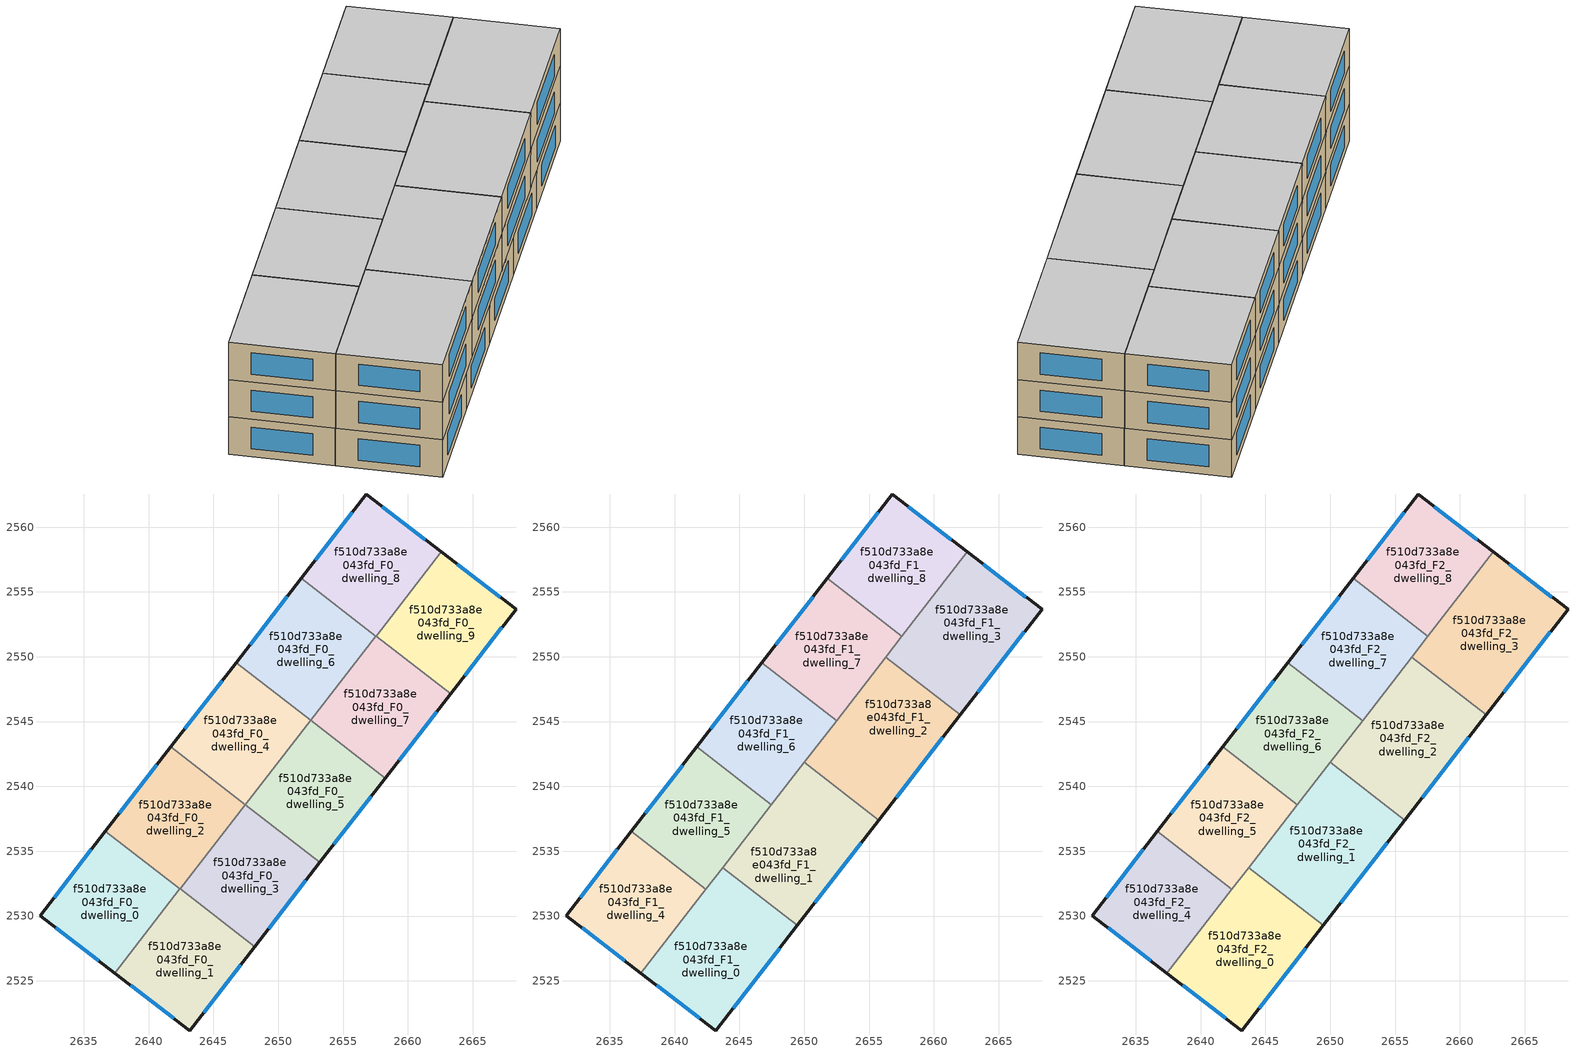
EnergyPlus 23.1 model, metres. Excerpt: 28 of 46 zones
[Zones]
f510d733a8e043fd_F0_dwelling_0
 floor ground (EU_floor_Construction): 2642.42,2532.1 2637.39,2525.6 2631.62,2530.03 2636.67,2536.55 z0
 wall outside (EU_wall_Construction): 2636.67,2536.55 2631.62,2530.03 2637.39,2525.6 z0:3
 wall to f510d733a8e043fd_F0_dwelling_1 (EU_wall_Construction): 2637.39,2525.6 2642.42,2532.1 z0:3
 wall to f510d733a8e043fd_F0_dwelling_2 (EU_wall_Construction): 2642.42,2532.1 2636.67,2536.55 z0:3
 window (EU_Window_Construction): 2632.86,2529.08 2636.15,2526.55 / 2635.59,2535.16 2632.71,2531.43 z0.64:2.36
 ceiling adiabatic (EU_roof_Construction): 2642.41,2532.09 2642.42,2532.1 2636.67,2536.55 2636.67,2536.54 z3
f510d733a8e043fd_F0_dwelling_1
 floor ground (EU_floor_Construction): 2648.18,2527.64 2643.17,2521.16 2637.39,2525.6 2642.42,2532.1 z0
 wall outside (EU_wall_Construction): 2637.39,2525.6 2643.17,2521.16 2648.18,2527.64 z0:3
 wall to f510d733a8e043fd_F0_dwelling_3 (EU_wall_Construction): 2648.18,2527.64 2642.43,2532.1 z0:3
 wall to f510d733a8e043fd_F0_dwelling_2 (EU_wall_Construction): 2642.43,2532.09 2642.42,2532.1 z0:3
 window (EU_Window_Construction): 2644.24,2522.55 2647.11,2526.25 / 2638.62,2524.65 2641.93,2522.11 z0.64:2.36
f510d733a8e043fd_F0_dwelling_2
 floor ground (EU_floor_Construction): 2647.46,2538.59 2642.43,2532.09 2636.67,2536.55 2641.71,2543.05 z0
 wall outside (EU_wall_Construction): 2641.71,2543.05 2636.67,2536.55 z0:3
 wall to f510d733a8e043fd_F0_dwelling_4 (EU_wall_Construction): 2647.46,2538.59 2641.71,2543.05 z0:3
 wall to f510d733a8e043fd_F0_dwelling_3 (EU_wall_Construction): 2642.43,2532.09 2647.46,2538.59 z0:3
 window (EU_Window_Construction): 2640.63,2541.66 2637.75,2537.94 z0.64:2.36
 ceiling adiabatic (EU_roof_Construction): 2642.43,2532.1 2647.46,2538.58 2641.7,2543.04 2636.67,2536.55 z3
f510d733a8e043fd_F0_dwelling_3
 floor ground (EU_floor_Construction): 2653.22,2534.14 2648.18,2527.64 2642.43,2532.09 2647.46,2538.59 z0
 wall outside (EU_wall_Construction): 2648.18,2527.64 2653.22,2534.14 z0:3
 wall to f510d733a8e043fd_F0_dwelling_5 (EU_wall_Construction): 2653.22,2534.14 2647.46,2538.59 z0:3
 window (EU_Window_Construction): 2649.26,2529.03 2652.14,2532.75 z0.64:2.36
f510d733a8e043fd_F0_dwelling_4
 floor ground (EU_floor_Construction): 2652.5,2545.09 2647.46,2538.59 2641.71,2543.05 2646.74,2549.55 z0
 wall outside (EU_wall_Construction): 2646.74,2549.55 2641.71,2543.05 z0:3
 wall to f510d733a8e043fd_F0_dwelling_5 (EU_wall_Construction): 2647.46,2538.59 2652.5,2545.09 z0:3
 wall to f510d733a8e043fd_F0_dwelling_6 (EU_wall_Construction): 2652.5,2545.09 2646.74,2549.55 z0:3
 window (EU_Window_Construction): 2645.67,2548.16 2642.79,2544.44 z0.64:2.36
f510d733a8e043fd_F0_dwelling_5
 floor ground (EU_floor_Construction): 2658.25,2540.64 2653.22,2534.14 2647.46,2538.59 2652.5,2545.09 z0
 wall outside (EU_wall_Construction): 2653.22,2534.14 2658.25,2540.64 z0:3
 wall to f510d733a8e043fd_F0_dwelling_7 (EU_wall_Construction): 2658.25,2540.64 2652.5,2545.09 z0:3
 window (EU_Window_Construction): 2654.3,2535.53 2657.17,2539.25 z0.64:2.36
 ceiling adiabatic (EU_roof_Construction): 2655.74,2537.4 2649.99,2541.86 2652.5,2545.09 2647.46,2538.59 2653.22,2534.14 2658.25,2540.64 z3
f510d733a8e043fd_F0_dwelling_6
 floor ground (EU_floor_Construction): 2657.53,2551.59 2652.5,2545.09 2646.74,2549.55 2651.78,2556.05 z0
 wall outside (EU_wall_Construction): 2651.78,2556.05 2646.74,2549.55 z0:3
 wall to f510d733a8e043fd_F0_dwelling_7 (EU_wall_Construction): 2652.5,2545.09 2657.53,2551.59 z0:3
 wall to f510d733a8e043fd_F0_dwelling_8 (EU_wall_Construction): 2657.53,2551.59 2651.78,2556.05 z0:3
 window (EU_Window_Construction): 2650.7,2554.66 2647.82,2550.94 z0.64:2.36
f510d733a8e043fd_F0_dwelling_7
 floor ground (EU_floor_Construction): 2663.29,2547.14 2658.25,2540.64 2652.5,2545.09 2657.53,2551.59 z0
 wall outside (EU_wall_Construction): 2658.25,2540.64 2663.29,2547.14 z0:3
 wall to f510d733a8e043fd_F0_dwelling_9 (EU_wall_Construction): 2663.29,2547.14 2657.54,2551.59 z0:3
 wall to f510d733a8e043fd_F0_dwelling_8 (EU_wall_Construction): 2657.54,2551.59 2657.53,2551.59 z0:3
 window (EU_Window_Construction): 2659.33,2542.03 2662.21,2545.75 z0.64:2.36
f510d733a8e043fd_F0_dwelling_8
 floor ground (EU_floor_Construction): 2662.58,2558.09 2657.54,2551.59 2651.78,2556.05 2656.8,2562.53 z0
 wall outside (EU_wall_Construction): 2662.58,2558.09 2656.8,2562.53 2651.78,2556.05 z0:3
 wall to f510d733a8e043fd_F0_dwelling_9 (EU_wall_Construction): 2657.54,2551.59 2662.58,2558.09 z0:3
 window (EU_Window_Construction): 2661.34,2559.04 2658.03,2561.58 / 2655.72,2561.14 2652.85,2557.44 z0.64:2.36
f510d733a8e043fd_F0_dwelling_9
 floor ground (EU_floor_Construction): 2668.34,2553.66 2663.29,2547.14 2657.54,2551.59 2662.58,2558.09 z0
 wall outside (EU_wall_Construction): 2663.29,2547.14 2668.34,2553.66 2662.58,2558.09 z0:3
 window (EU_Window_Construction): 2667.1,2554.61 2663.81,2557.14 / 2664.37,2548.53 2667.26,2552.26 z0.64:2.36
f510d733a8e043fd_F1_dwelling_0
 floor to f510d733a8e043fd_F0_dwelling_1 (EU_floor_Construction): 2648.18,2527.64 2643.17,2521.16 2637.4,2525.6 2642.43,2532.1 z3
 floor to f510d733a8e043fd_F0_dwelling_3 (EU_floor_Construction): 2649.45,2529.28 2648.18,2527.64 2642.43,2532.1 2643.7,2533.73 z3
 wall outside (EU_wall_Construction): 2637.4,2525.6 2643.17,2521.16 2649.45,2529.28 z3:6
 wall to f510d733a8e043fd_F1_dwelling_1 (EU_wall_Construction): 2649.45,2529.28 2643.7,2533.73 z3:6
 wall to f510d733a8e043fd_F1_dwelling_4 (EU_wall_Construction): 2642.42,2532.08 2637.4,2525.6 z3:6
 wall to f510d733a8e043fd_F1_dwelling_5 (EU_wall_Construction): 2643.7,2533.73 2642.42,2532.08 z3:6
 window (EU_Window_Construction): 2644.51,2522.9 2648.1,2527.54 / 2638.63,2524.65 2641.93,2522.11 z3.64:5.36
f510d733a8e043fd_F1_dwelling_1
 floor to f510d733a8e043fd_F0_dwelling_3 (EU_floor_Construction): 2653.22,2534.14 2649.45,2529.28 2643.7,2533.73 2647.46,2538.59 z3
 floor adiabatic (EU_floor_Construction): 2655.74,2537.4 2653.22,2534.14 2647.46,2538.59 2649.99,2541.86 z3
 wall outside (EU_wall_Construction): 2649.45,2529.28 2655.74,2537.4 z3:6
 wall to f510d733a8e043fd_F1_dwelling_2 (EU_wall_Construction): 2655.74,2537.4 2649.99,2541.86 z3:6
 wall to f510d733a8e043fd_F1_dwelling_5 (EU_wall_Construction): 2647.46,2538.58 2643.7,2533.73 z3:6
 wall to f510d733a8e043fd_F1_dwelling_6 (EU_wall_Construction): 2649.99,2541.86 2647.46,2538.58 z3:6
 window (EU_Window_Construction): 2650.8,2531.02 2654.4,2535.66 z3.64:5.36
f510d733a8e043fd_F1_dwelling_2
 floor to f510d733a8e043fd_F0_dwelling_7 (EU_floor_Construction): 2662.04,2545.52 2658.25,2540.64 2652.5,2545.09 2656.28,2549.98 z3
 floor to f510d733a8e043fd_F0_dwelling_5 (EU_floor_Construction): 2658.25,2540.64 2655.74,2537.4 2649.99,2541.86 2652.5,2545.09 z3
 wall outside (EU_wall_Construction): 2655.74,2537.4 2662.04,2545.52 z3:6
 wall to f510d733a8e043fd_F1_dwelling_3 (EU_wall_Construction): 2662.04,2545.52 2656.28,2549.98 z3:6
 wall to f510d733a8e043fd_F1_dwelling_7 (EU_wall_Construction): 2656.28,2549.98 2652.49,2545.08 z3:6
 wall to f510d733a8e043fd_F1_dwelling_6 (EU_wall_Construction): 2652.49,2545.08 2649.99,2541.86 z3:6
 window (EU_Window_Construction): 2657.09,2539.14 2660.69,2543.78 z3.64:5.36
f510d733a8e043fd_F1_dwelling_3
 floor to f510d733a8e043fd_F0_dwelling_9 (EU_floor_Construction): 2668.34,2553.66 2663.29,2547.14 2657.54,2551.59 2662.58,2558.09 z3
 floor to f510d733a8e043fd_F0_dwelling_7 (EU_floor_Construction): 2663.29,2547.14 2662.04,2545.52 2656.28,2549.98 2657.53,2551.59 2657.54,2551.59 z3
 floor to f510d733a8e043fd_F0_dwelling_8 (EU_floor_Construction): 2662.58,2558.09 2657.54,2551.59 2657.53,2551.59 2662.57,2558.09 z3
 wall outside (EU_wall_Construction): 2662.04,2545.52 2668.34,2553.66 2662.57,2558.09 z3:6
 wall to f510d733a8e043fd_F1_dwelling_8 (EU_wall_Construction): 2662.57,2558.09 2657.52,2551.58 z3:6
 wall to f510d733a8e043fd_F1_dwelling_7 (EU_wall_Construction): 2657.52,2551.58 2656.28,2549.98 z3:6
 window (EU_Window_Construction): 2667.1,2554.61 2663.8,2557.14 / 2663.39,2547.27 2666.99,2551.92 z3.64:5.36
f510d733a8e043fd_F1_dwelling_4
 floor to f510d733a8e043fd_F0_dwelling_0 (EU_floor_Construction): 2642.41,2532.09 2637.39,2525.6 2631.62,2530.03 2636.67,2536.54 z3
 floor to f510d733a8e043fd_F0_dwelling_1 (EU_floor_Construction): 2642.42,2532.08 2637.4,2525.6 2637.39,2525.6 2642.41,2532.09 z3
 wall outside (EU_wall_Construction): 2636.67,2536.54 2631.62,2530.03 2637.4,2525.6 z3:6
 wall to f510d733a8e043fd_F1_dwelling_5 (EU_wall_Construction): 2642.42,2532.08 2636.67,2536.54 z3:6
 window (EU_Window_Construction): 2632.86,2529.08 2636.16,2526.55 / 2635.59,2535.15 2632.7,2531.43 z3.64:5.36
f510d733a8e043fd_F1_dwelling_5
 floor adiabatic (EU_floor_Construction): 2647.46,2538.58 2642.42,2532.08 2636.67,2536.54 2641.7,2543.04 z3
 wall outside (EU_wall_Construction): 2641.7,2543.04 2636.67,2536.54 z3:6
 wall to f510d733a8e043fd_F1_dwelling_6 (EU_wall_Construction): 2647.46,2538.58 2641.7,2543.04 z3:6
 window (EU_Window_Construction): 2640.62,2541.65 2637.75,2537.93 z3.64:5.36
f510d733a8e043fd_F1_dwelling_6
 floor to f510d733a8e043fd_F0_dwelling_4 (EU_floor_Construction): 2652.49,2545.08 2647.46,2538.59 2641.71,2543.05 2646.74,2549.54 z3
 floor to f510d733a8e043fd_F0_dwelling_2 (EU_floor_Construction): 2647.46,2538.59 2647.46,2538.58 2641.7,2543.04 2641.71,2543.05 z3
 wall outside (EU_wall_Construction): 2646.74,2549.54 2641.7,2543.04 z3:6
 wall to f510d733a8e043fd_F1_dwelling_7 (EU_wall_Construction): 2652.49,2545.08 2646.74,2549.54 z3:6
 window (EU_Window_Construction): 2645.66,2548.15 2642.78,2544.43 z3.64:5.36
f510d733a8e043fd_F1_dwelling_7
 floor to f510d733a8e043fd_F0_dwelling_6 (EU_floor_Construction): 2657.52,2551.58 2652.5,2545.09 2646.74,2549.55 2651.77,2556.04 z3
 floor to f510d733a8e043fd_F0_dwelling_4 (EU_floor_Construction): 2652.5,2545.09 2652.49,2545.08 2646.74,2549.54 2646.74,2549.55 z3
 wall outside (EU_wall_Construction): 2651.77,2556.04 2646.74,2549.54 z3:6
 wall to f510d733a8e043fd_F1_dwelling_8 (EU_wall_Construction): 2657.52,2551.58 2651.77,2556.04 z3:6
 window (EU_Window_Construction): 2650.69,2554.65 2647.81,2550.93 z3.64:5.36
f510d733a8e043fd_F1_dwelling_8
 floor to f510d733a8e043fd_F0_dwelling_8 (EU_floor_Construction): 2662.57,2558.09 2657.53,2551.59 2651.78,2556.05 2656.8,2562.53 z3
 floor to f510d733a8e043fd_F0_dwelling_6 (EU_floor_Construction): 2657.53,2551.59 2657.52,2551.58 2651.77,2556.04 2651.78,2556.05 z3
 wall outside (EU_wall_Construction): 2662.57,2558.09 2656.8,2562.53 2651.77,2556.04 z3:6
 window (EU_Window_Construction): 2655.72,2561.14 2652.85,2557.43 / 2661.33,2559.04 2658.03,2561.58 z3.64:5.36
f510d733a8e043fd_F2_dwelling_0
 floor to f510d733a8e043fd_F1_dwelling_0 (EU_floor_Construction): 2649.45,2529.28 2643.17,2521.16 2637.4,2525.6 2643.7,2533.73 z6
 wall outside (EU_wall_Construction): 2637.4,2525.6 2643.17,2521.16 2649.45,2529.28 z6:9
 wall to f510d733a8e043fd_F2_dwelling_1 (EU_wall_Construction): 2649.45,2529.28 2643.7,2533.73 z6:9
 wall to f510d733a8e043fd_F2_dwelling_4 (EU_wall_Construction): 2642.42,2532.08 2637.4,2525.6 z6:9
 wall to f510d733a8e043fd_F2_dwelling_5 (EU_wall_Construction): 2643.7,2533.73 2642.42,2532.08 z6:9
 window (EU_Window_Construction): 2644.51,2522.9 2648.1,2527.54 / 2638.63,2524.65 2641.93,2522.11 z6.64:8.36
 ceiling to f510d733a8e043fd_F3_dwelling_0 (EU_floor_Construction): 2643.17,2521.16 2649.45,2529.28 2643.7,2533.73 2637.4,2525.6 z9
f510d733a8e043fd_F2_dwelling_1
 floor to f510d733a8e043fd_F1_dwelling_1 (EU_floor_Construction): 2655.74,2537.4 2649.45,2529.28 2643.7,2533.73 2649.99,2541.86 z6
 wall outside (EU_wall_Construction): 2649.45,2529.28 2655.74,2537.4 z6:9
 wall to f510d733a8e043fd_F2_dwelling_2 (EU_wall_Construction): 2655.74,2537.4 2649.99,2541.86 z6:9
 wall to f510d733a8e043fd_F2_dwelling_5 (EU_wall_Construction): 2647.46,2538.58 2643.7,2533.73 z6:9
 wall to f510d733a8e043fd_F2_dwelling_6 (EU_wall_Construction): 2649.99,2541.86 2647.46,2538.58 z6:9
 window (EU_Window_Construction): 2650.8,2531.02 2654.4,2535.66 z6.64:8.36
 ceiling to f510d733a8e043fd_F3_dwelling_1 (EU_floor_Construction): 2649.45,2529.28 2655.74,2537.4 2649.99,2541.86 2643.7,2533.73 z9
f510d733a8e043fd_F2_dwelling_2
 floor to f510d733a8e043fd_F1_dwelling_2 (EU_floor_Construction): 2662.04,2545.52 2655.74,2537.4 2649.99,2541.86 2656.28,2549.98 z6
 wall outside (EU_wall_Construction): 2655.74,2537.4 2662.04,2545.52 z6:9
 wall to f510d733a8e043fd_F2_dwelling_3 (EU_wall_Construction): 2662.04,2545.52 2656.28,2549.98 z6:9
 wall to f510d733a8e043fd_F2_dwelling_7 (EU_wall_Construction): 2656.28,2549.98 2652.49,2545.08 z6:9
 wall to f510d733a8e043fd_F2_dwelling_6 (EU_wall_Construction): 2652.49,2545.08 2649.99,2541.86 z6:9
 window (EU_Window_Construction): 2657.09,2539.14 2660.69,2543.78 z6.64:8.36
 ceiling to f510d733a8e043fd_F3_dwelling_2 (EU_floor_Construction): 2655.74,2537.4 2662.04,2545.52 2656.28,2549.98 2649.99,2541.86 z9
f510d733a8e043fd_F2_dwelling_3
 floor to f510d733a8e043fd_F1_dwelling_3 (EU_floor_Construction): 2668.34,2553.66 2662.04,2545.52 2656.28,2549.98 2662.57,2558.09 z6
 wall outside (EU_wall_Construction): 2662.04,2545.52 2668.34,2553.66 2662.57,2558.09 z6:9
 wall to f510d733a8e043fd_F2_dwelling_8 (EU_wall_Construction): 2662.57,2558.09 2657.52,2551.58 z6:9
 wall to f510d733a8e043fd_F2_dwelling_7 (EU_wall_Construction): 2657.52,2551.58 2656.28,2549.98 z6:9
 window (EU_Window_Construction): 2667.1,2554.61 2663.8,2557.14 / 2663.39,2547.27 2666.99,2551.92 z6.64:8.36
 ceiling to f510d733a8e043fd_F3_dwelling_3 (EU_floor_Construction): 2662.04,2545.52 2668.34,2553.66 2662.57,2558.09 2656.28,2549.98 z9
f510d733a8e043fd_F2_dwelling_4
 floor to f510d733a8e043fd_F1_dwelling_4 (EU_floor_Construction): 2642.42,2532.08 2637.4,2525.6 2631.62,2530.03 2636.67,2536.54 z6
 wall outside (EU_wall_Construction): 2636.67,2536.54 2631.62,2530.03 2637.4,2525.6 z6:9
 wall to f510d733a8e043fd_F2_dwelling_5 (EU_wall_Construction): 2642.42,2532.08 2636.67,2536.54 z6:9
 window (EU_Window_Construction): 2632.86,2529.08 2636.16,2526.55 / 2635.59,2535.15 2632.7,2531.43 z6.64:8.36
 ceiling to f510d733a8e043fd_F3_dwelling_4 (EU_floor_Construction): 2637.4,2525.6 2642.42,2532.08 2636.67,2536.54 2631.62,2530.03 z9
f510d733a8e043fd_F2_dwelling_5
 floor to f510d733a8e043fd_F1_dwelling_5 (EU_floor_Construction): 2647.46,2538.58 2642.42,2532.08 2636.67,2536.54 2641.7,2543.04 z6
 wall outside (EU_wall_Construction): 2641.7,2543.04 2636.67,2536.54 z6:9
 wall to f510d733a8e043fd_F2_dwelling_6 (EU_wall_Construction): 2647.46,2538.58 2641.7,2543.04 z6:9
 window (EU_Window_Construction): 2640.62,2541.65 2637.75,2537.93 z6.64:8.36
 ceiling to f510d733a8e043fd_F3_dwelling_5 (EU_floor_Construction): 2642.42,2532.08 2647.46,2538.58 2641.7,2543.04 2636.67,2536.54 z9
f510d733a8e043fd_F2_dwelling_6
 floor to f510d733a8e043fd_F1_dwelling_6 (EU_floor_Construction): 2652.49,2545.08 2647.46,2538.58 2641.7,2543.04 2646.74,2549.54 z6
 wall outside (EU_wall_Construction): 2646.74,2549.54 2641.7,2543.04 z6:9
 wall to f510d733a8e043fd_F2_dwelling_7 (EU_wall_Construction): 2652.49,2545.08 2646.74,2549.54 z6:9
 window (EU_Window_Construction): 2645.66,2548.15 2642.78,2544.43 z6.64:8.36
 ceiling to f510d733a8e043fd_F3_dwelling_6 (EU_floor_Construction): 2647.46,2538.58 2652.49,2545.08 2646.74,2549.54 2641.7,2543.04 z9
f510d733a8e043fd_F2_dwelling_7
 floor to f510d733a8e043fd_F1_dwelling_7 (EU_floor_Construction): 2657.52,2551.58 2652.49,2545.08 2646.74,2549.54 2651.77,2556.04 z6
 wall outside (EU_wall_Construction): 2651.77,2556.04 2646.74,2549.54 z6:9
 wall to f510d733a8e043fd_F2_dwelling_8 (EU_wall_Construction): 2657.52,2551.58 2651.77,2556.04 z6:9
 window (EU_Window_Construction): 2650.69,2554.65 2647.81,2550.93 z6.64:8.36
 ceiling to f510d733a8e043fd_F3_dwelling_7 (EU_floor_Construction): 2652.49,2545.08 2657.52,2551.58 2651.77,2556.04 2646.74,2549.54 z9
f510d733a8e043fd_F2_dwelling_8
 floor to f510d733a8e043fd_F1_dwelling_8 (EU_floor_Construction): 2662.57,2558.09 2657.52,2551.58 2651.77,2556.04 2656.8,2562.53 z6
 wall outside (EU_wall_Construction): 2662.57,2558.09 2656.8,2562.53 2651.77,2556.04 z6:9
 window (EU_Window_Construction): 2655.72,2561.14 2652.85,2557.43 / 2661.33,2559.04 2658.03,2561.58 z6.64:8.36
 ceiling to f510d733a8e043fd_F3_dwelling_8 (EU_floor_Construction): 2657.52,2551.58 2662.57,2558.09 2656.8,2562.53 2651.77,2556.04 z9
[Building]
EU S2 Campaign: North Axis=0; Terrain=City; Solar Distribution=FullExterior
[Site:Location]
Yerevan-Zvartnots.Intl.AP: Latitude=40.15; Longitude=44.383; Time Zone=4; Elevation=854
[SizingPeriod:WeatherFileDays]
AnnualSizingPeriod: Begin Month=1; Begin Day of Month=1; End Month=12; End Day of Month=31; Day of Week for Start Day=Monday; Use Weather File Daylight Saving Period=No; Use Weather File Rain and Snow Indicators=No
[MATERIAL]
EU_InternalMass_Material: Roughness=MediumRough; Thickness=0.1; Conductivity=1; Density=1800; Specific Heat=900; Thermal Absorptance=0.9; Solar Absorptance=0.7; Visible Absorptance=0.7
[MATERIAL:NOMASS] Roughness=MediumRough; Thermal Absorptance=0.9; Solar Absorptance=0.7; Visible Absorptance=0.7
Name | Thermal Resistance
EU_wall_NoMass | 1.05043
EU_roof_NoMass | 1.45357
EU_floor_NoMass | 0.478065
[WINDOWMATERIAL:SIMPLEGLAZINGSYSTEM]
EU_Window_SimpleGlazing: UFactor=2.5566; Solar Heat Gain Coefficient=0.75; Visible Transmittance=0.75
[CONSTRUCTION]
EU_wall_Construction: EU_wall_NoMass
EU_roof_Construction: EU_roof_NoMass
EU_floor_Construction: EU_floor_NoMass
EU_Window_Construction: EU_Window_SimpleGlazing
EU_InternalMass_Construction: EU_InternalMass_Material
[ZONE] Type=1; Multiplier=1; Ceiling Height=autocalculate; Floor Area=autocalculate; Part of Total Floor Area=Yes
Name | Volume
f510d733a8e043fd_F0_dwelling_0; f510d733a8e043fd_F0_dwelling_9 | 179.515
f510d733a8e043fd_F1_dwelling_0; f510d733a8e043fd_F2_dwelling_0 | 224.386
f510d733a8e043fd_F0_dwelling_1; f510d733a8e043fd_F0_dwelling_8 | 179.506
f510d733a8e043fd_F1_dwelling_1; f510d733a8e043fd_F2_dwelling_1 | 224.343
f510d733a8e043fd_F0_dwelling_2; f510d733a8e043fd_F1_dwelling_6; f510d733a8e043fd_F2_dwelling_6 | 179.529
f510d733a8e043fd_F1_dwelling_2; f510d733a8e043fd_F2_dwelling_2 | 224.355
f510d733a8e043fd_F0_dwelling_3 | 179.494
f510d733a8e043fd_F1_dwelling_3; f510d733a8e043fd_F2_dwelling_3 | 224.384
f510d733a8e043fd_F0_dwelling_4; f510d733a8e043fd_F0_dwelling_7 | 179.511
f510d733a8e043fd_F1_dwelling_4; f510d733a8e043fd_F2_dwelling_4 | 179.517
f510d733a8e043fd_F0_dwelling_5 | 179.497
f510d733a8e043fd_F1_dwelling_5; f510d733a8e043fd_F2_dwelling_5 | 179.528
f510d733a8e043fd_F0_dwelling_6 | 179.524
f510d733a8e043fd_F1_dwelling_7; f510d733a8e043fd_F2_dwelling_7 | 179.495
f510d733a8e043fd_F1_dwelling_8; f510d733a8e043fd_F2_dwelling_8 | 179.519
[INTERNALMASS] Construction=EU_InternalMass_Construction
Name | Zone or ZoneList | Surface Area
f510d733a8e043fd_F0_dwelling_0_EU_InternalMass | f510d733a8e043fd_F0_dwelling_0 | 59.8396
f510d733a8e043fd_F0_dwelling_1_EU_InternalMass | f510d733a8e043fd_F0_dwelling_1 | 59.8353
f510d733a8e043fd_F0_dwelling_2_EU_InternalMass | f510d733a8e043fd_F0_dwelling_2 | 59.8414
f510d733a8e043fd_F0_dwelling_3_EU_InternalMass | f510d733a8e043fd_F0_dwelling_3 | 59.8315
f510d733a8e043fd_F0_dwelling_4_EU_InternalMass | f510d733a8e043fd_F0_dwelling_4 | 59.8372
f510d733a8e043fd_F0_dwelling_5_EU_InternalMass | f510d733a8e043fd_F0_dwelling_5 | 59.8321
f510d733a8e043fd_F0_dwelling_6_EU_InternalMass | f510d733a8e043fd_F0_dwelling_6 | 59.842
f510d733a8e043fd_F0_dwelling_7_EU_InternalMass | f510d733a8e043fd_F0_dwelling_7 | 59.8353
f510d733a8e043fd_F0_dwelling_8_EU_InternalMass | f510d733a8e043fd_F0_dwelling_8 | 59.8353
f510d733a8e043fd_F0_dwelling_9_EU_InternalMass | f510d733a8e043fd_F0_dwelling_9 | 59.8396
f510d733a8e043fd_F1_dwelling_0_EU_InternalMass | f510d733a8e043fd_F1_dwelling_0 | 74.7952
f510d733a8e043fd_F1_dwelling_1_EU_InternalMass | f510d733a8e043fd_F1_dwelling_1 | 74.7808
f510d733a8e043fd_F1_dwelling_2_EU_InternalMass | f510d733a8e043fd_F1_dwelling_2 | 74.7888
f510d733a8e043fd_F1_dwelling_3_EU_InternalMass | f510d733a8e043fd_F1_dwelling_3 | 74.7949
f510d733a8e043fd_F1_dwelling_4_EU_InternalMass | f510d733a8e043fd_F1_dwelling_4 | 59.8393
f510d733a8e043fd_F1_dwelling_5_EU_InternalMass | f510d733a8e043fd_F1_dwelling_5 | 59.8427
f510d733a8e043fd_F1_dwelling_6_EU_InternalMass | f510d733a8e043fd_F1_dwelling_6 | 59.843
f510d733a8e043fd_F1_dwelling_7_EU_InternalMass | f510d733a8e043fd_F1_dwelling_7 | 59.8318
f510d733a8e043fd_F1_dwelling_8_EU_InternalMass | f510d733a8e043fd_F1_dwelling_8 | 59.8396
f510d733a8e043fd_F2_dwelling_0_EU_InternalMass | f510d733a8e043fd_F2_dwelling_0 | 74.7952
f510d733a8e043fd_F2_dwelling_1_EU_InternalMass | f510d733a8e043fd_F2_dwelling_1 | 74.7808
f510d733a8e043fd_F2_dwelling_2_EU_InternalMass | f510d733a8e043fd_F2_dwelling_2 | 74.7888
f510d733a8e043fd_F2_dwelling_3_EU_InternalMass | f510d733a8e043fd_F2_dwelling_3 | 74.7949
f510d733a8e043fd_F2_dwelling_4_EU_InternalMass | f510d733a8e043fd_F2_dwelling_4 | 59.8393
f510d733a8e043fd_F2_dwelling_5_EU_InternalMass | f510d733a8e043fd_F2_dwelling_5 | 59.8427
f510d733a8e043fd_F2_dwelling_6_EU_InternalMass | f510d733a8e043fd_F2_dwelling_6 | 59.843
f510d733a8e043fd_F2_dwelling_7_EU_InternalMass | f510d733a8e043fd_F2_dwelling_7 | 59.8318
f510d733a8e043fd_F2_dwelling_8_EU_InternalMass | f510d733a8e043fd_F2_dwelling_8 | 59.8396
[OTHEREQUIPMENT] Fuel Type=Electricity; Design Level Calculation Method=Watts/Area; Power per Zone Floor Area=1; Fraction Latent=0; Fraction Radiant=0; Fraction Lost=0; Carbon Dioxide Generation Rate=0; EndUse Subcategory=EU_Step8_InternalGains
Name | Zone or ZoneList or Space or SpaceList | Schedule
EU_Step8_InternalGain_f510d733a8e043fd_F0_dwelling_0_f000 | f510d733a8e043fd_F0_dwelling_0 | EU_Step8_GainSchedule_f510d733a8e043fd_F0_dwelling_0_f000
EU_Step8_InternalGain_f510d733a8e043fd_F0_dwelling_1_f000 | f510d733a8e043fd_F0_dwelling_1 | EU_Step8_GainSchedule_f510d733a8e043fd_F0_dwelling_1_f000
EU_Step8_InternalGain_f510d733a8e043fd_F0_dwelling_2_f000 | f510d733a8e043fd_F0_dwelling_2 | EU_Step8_GainSchedule_f510d733a8e043fd_F0_dwelling_2_f000
EU_Step8_InternalGain_f510d733a8e043fd_F0_dwelling_3_f000 | f510d733a8e043fd_F0_dwelling_3 | EU_Step8_GainSchedule_f510d733a8e043fd_F0_dwelling_3_f000
EU_Step8_InternalGain_f510d733a8e043fd_F0_dwelling_4_f000 | f510d733a8e043fd_F0_dwelling_4 | EU_Step8_GainSchedule_f510d733a8e043fd_F0_dwelling_4_f000
EU_Step8_InternalGain_f510d733a8e043fd_F0_dwelling_5_f000 | f510d733a8e043fd_F0_dwelling_5 | EU_Step8_GainSchedule_f510d733a8e043fd_F0_dwelling_5_f000
EU_Step8_InternalGain_f510d733a8e043fd_F0_dwelling_6_f000 | f510d733a8e043fd_F0_dwelling_6 | EU_Step8_GainSchedule_f510d733a8e043fd_F0_dwelling_6_f000
EU_Step8_InternalGain_f510d733a8e043fd_F0_dwelling_7_f000 | f510d733a8e043fd_F0_dwelling_7 | EU_Step8_GainSchedule_f510d733a8e043fd_F0_dwelling_7_f000
EU_Step8_InternalGain_f510d733a8e043fd_F0_dwelling_8_f000 | f510d733a8e043fd_F0_dwelling_8 | EU_Step8_GainSchedule_f510d733a8e043fd_F0_dwelling_8_f000
EU_Step8_InternalGain_f510d733a8e043fd_F0_dwelling_9_f000 | f510d733a8e043fd_F0_dwelling_9 | EU_Step8_GainSchedule_f510d733a8e043fd_F0_dwelling_9_f000
EU_Step8_InternalGain_f510d733a8e043fd_F1_dwelling_0_f000 | f510d733a8e043fd_F1_dwelling_0 | EU_Step8_GainSchedule_f510d733a8e043fd_F1_dwelling_0_f000
EU_Step8_InternalGain_f510d733a8e043fd_F1_dwelling_1_f000 | f510d733a8e043fd_F1_dwelling_1 | EU_Step8_GainSchedule_f510d733a8e043fd_F1_dwelling_1_f000
EU_Step8_InternalGain_f510d733a8e043fd_F1_dwelling_2_f000 | f510d733a8e043fd_F1_dwelling_2 | EU_Step8_GainSchedule_f510d733a8e043fd_F1_dwelling_2_f000
EU_Step8_InternalGain_f510d733a8e043fd_F1_dwelling_3_f000 | f510d733a8e043fd_F1_dwelling_3 | EU_Step8_GainSchedule_f510d733a8e043fd_F1_dwelling_3_f000
EU_Step8_InternalGain_f510d733a8e043fd_F1_dwelling_4_f000 | f510d733a8e043fd_F1_dwelling_4 | EU_Step8_GainSchedule_f510d733a8e043fd_F1_dwelling_4_f000
EU_Step8_InternalGain_f510d733a8e043fd_F1_dwelling_5_f000 | f510d733a8e043fd_F1_dwelling_5 | EU_Step8_GainSchedule_f510d733a8e043fd_F1_dwelling_5_f000
EU_Step8_InternalGain_f510d733a8e043fd_F1_dwelling_6_f000 | f510d733a8e043fd_F1_dwelling_6 | EU_Step8_GainSchedule_f510d733a8e043fd_F1_dwelling_6_f000
EU_Step8_InternalGain_f510d733a8e043fd_F1_dwelling_7_f000 | f510d733a8e043fd_F1_dwelling_7 | EU_Step8_GainSchedule_f510d733a8e043fd_F1_dwelling_7_f000
EU_Step8_InternalGain_f510d733a8e043fd_F1_dwelling_8_f000 | f510d733a8e043fd_F1_dwelling_8 | EU_Step8_GainSchedule_f510d733a8e043fd_F1_dwelling_8_f000
EU_Step8_InternalGain_f510d733a8e043fd_F2_dwelling_0_f000 | f510d733a8e043fd_F2_dwelling_0 | EU_Step8_GainSchedule_f510d733a8e043fd_F2_dwelling_0_f000
EU_Step8_InternalGain_f510d733a8e043fd_F2_dwelling_1_f000 | f510d733a8e043fd_F2_dwelling_1 | EU_Step8_GainSchedule_f510d733a8e043fd_F2_dwelling_1_f000
EU_Step8_InternalGain_f510d733a8e043fd_F2_dwelling_2_f000 | f510d733a8e043fd_F2_dwelling_2 | EU_Step8_GainSchedule_f510d733a8e043fd_F2_dwelling_2_f000
EU_Step8_InternalGain_f510d733a8e043fd_F2_dwelling_3_f000 | f510d733a8e043fd_F2_dwelling_3 | EU_Step8_GainSchedule_f510d733a8e043fd_F2_dwelling_3_f000
EU_Step8_InternalGain_f510d733a8e043fd_F2_dwelling_4_f000 | f510d733a8e043fd_F2_dwelling_4 | EU_Step8_GainSchedule_f510d733a8e043fd_F2_dwelling_4_f000
EU_Step8_InternalGain_f510d733a8e043fd_F2_dwelling_5_f000 | f510d733a8e043fd_F2_dwelling_5 | EU_Step8_GainSchedule_f510d733a8e043fd_F2_dwelling_5_f000
EU_Step8_InternalGain_f510d733a8e043fd_F2_dwelling_6_f000 | f510d733a8e043fd_F2_dwelling_6 | EU_Step8_GainSchedule_f510d733a8e043fd_F2_dwelling_6_f000
EU_Step8_InternalGain_f510d733a8e043fd_F2_dwelling_7_f000 | f510d733a8e043fd_F2_dwelling_7 | EU_Step8_GainSchedule_f510d733a8e043fd_F2_dwelling_7_f000
EU_Step8_InternalGain_f510d733a8e043fd_F2_dwelling_8_f000 | f510d733a8e043fd_F2_dwelling_8 | EU_Step8_GainSchedule_f510d733a8e043fd_F2_dwelling_8_f000
[ZONEVENTILATION:DESIGNFLOWRATE] Schedule=EU_AlwaysOn; Design Flow Rate Calculation Method=AirChanges/Hour; Air Changes per Hour=0.557805; Ventilation Type=Natural; Fan Pressure Rise=0; Fan Total Efficiency=1; Constant Term Coefficient=1; Temperature Term Coefficient=0; Velocity Term Coefficient=0; Velocity Squared Term Coefficient=0; Minimum Indoor Temperature=-100; Maximum Indoor Temperature=100; Delta Temperature=-100; Minimum Outdoor Temperature=-100; Maximum Outdoor Temperature=100; Maximum Wind Speed=40
Name | Zone or ZoneList or Space or SpaceList
EU_ConstantAir_f510d733a8e043fd_F0_dwelling_0 | f510d733a8e043fd_F0_dwelling_0
EU_ConstantAir_f510d733a8e043fd_F0_dwelling_1 | f510d733a8e043fd_F0_dwelling_1
EU_ConstantAir_f510d733a8e043fd_F0_dwelling_2 | f510d733a8e043fd_F0_dwelling_2
EU_ConstantAir_f510d733a8e043fd_F0_dwelling_3 | f510d733a8e043fd_F0_dwelling_3
EU_ConstantAir_f510d733a8e043fd_F0_dwelling_4 | f510d733a8e043fd_F0_dwelling_4
EU_ConstantAir_f510d733a8e043fd_F0_dwelling_5 | f510d733a8e043fd_F0_dwelling_5
EU_ConstantAir_f510d733a8e043fd_F0_dwelling_6 | f510d733a8e043fd_F0_dwelling_6
EU_ConstantAir_f510d733a8e043fd_F0_dwelling_7 | f510d733a8e043fd_F0_dwelling_7
EU_ConstantAir_f510d733a8e043fd_F0_dwelling_8 | f510d733a8e043fd_F0_dwelling_8
EU_ConstantAir_f510d733a8e043fd_F0_dwelling_9 | f510d733a8e043fd_F0_dwelling_9
EU_ConstantAir_f510d733a8e043fd_F1_dwelling_0 | f510d733a8e043fd_F1_dwelling_0
EU_ConstantAir_f510d733a8e043fd_F1_dwelling_1 | f510d733a8e043fd_F1_dwelling_1
EU_ConstantAir_f510d733a8e043fd_F1_dwelling_2 | f510d733a8e043fd_F1_dwelling_2
EU_ConstantAir_f510d733a8e043fd_F1_dwelling_3 | f510d733a8e043fd_F1_dwelling_3
EU_ConstantAir_f510d733a8e043fd_F1_dwelling_4 | f510d733a8e043fd_F1_dwelling_4
EU_ConstantAir_f510d733a8e043fd_F1_dwelling_5 | f510d733a8e043fd_F1_dwelling_5
EU_ConstantAir_f510d733a8e043fd_F1_dwelling_6 | f510d733a8e043fd_F1_dwelling_6
EU_ConstantAir_f510d733a8e043fd_F1_dwelling_7 | f510d733a8e043fd_F1_dwelling_7
EU_ConstantAir_f510d733a8e043fd_F1_dwelling_8 | f510d733a8e043fd_F1_dwelling_8
EU_ConstantAir_f510d733a8e043fd_F2_dwelling_0 | f510d733a8e043fd_F2_dwelling_0
EU_ConstantAir_f510d733a8e043fd_F2_dwelling_1 | f510d733a8e043fd_F2_dwelling_1
EU_ConstantAir_f510d733a8e043fd_F2_dwelling_2 | f510d733a8e043fd_F2_dwelling_2
EU_ConstantAir_f510d733a8e043fd_F2_dwelling_3 | f510d733a8e043fd_F2_dwelling_3
EU_ConstantAir_f510d733a8e043fd_F2_dwelling_4 | f510d733a8e043fd_F2_dwelling_4
EU_ConstantAir_f510d733a8e043fd_F2_dwelling_5 | f510d733a8e043fd_F2_dwelling_5
EU_ConstantAir_f510d733a8e043fd_F2_dwelling_6 | f510d733a8e043fd_F2_dwelling_6
EU_ConstantAir_f510d733a8e043fd_F2_dwelling_7 | f510d733a8e043fd_F2_dwelling_7
EU_ConstantAir_f510d733a8e043fd_F2_dwelling_8 | f510d733a8e043fd_F2_dwelling_8
[HVACTEMPLATE:THERMOSTAT] Constant Heating Setpoint=20; Constant Cooling Setpoint=50
EU_HeatOnly_f510d733a8e043fd_F0_dwelling_0; EU_HeatOnly_f510d733a8e043fd_F0_dwelling_1; EU_HeatOnly_f510d733a8e043fd_F0_dwelling_2; EU_HeatOnly_f510d733a8e043fd_F0_dwelling_3; EU_HeatOnly_f510d733a8e043fd_F0_dwelling_4; EU_HeatOnly_f510d733a8e043fd_F0_dwelling_5; EU_HeatOnly_f510d733a8e043fd_F0_dwelling_6; EU_HeatOnly_f510d733a8e043fd_F0_dwelling_7; EU_HeatOnly_f510d733a8e043fd_F0_dwelling_8; EU_HeatOnly_f510d733a8e043fd_F0_dwelling_9; EU_HeatOnly_f510d733a8e043fd_F1_dwelling_0; EU_HeatOnly_f510d733a8e043fd_F1_dwelling_1; EU_HeatOnly_f510d733a8e043fd_F1_dwelling_2; EU_HeatOnly_f510d733a8e043fd_F1_dwelling_3; EU_HeatOnly_f510d733a8e043fd_F1_dwelling_4; EU_HeatOnly_f510d733a8e043fd_F1_dwelling_5; EU_HeatOnly_f510d733a8e043fd_F1_dwelling_6; EU_HeatOnly_f510d733a8e043fd_F1_dwelling_7; EU_HeatOnly_f510d733a8e043fd_F1_dwelling_8; EU_HeatOnly_f510d733a8e043fd_F2_dwelling_0; EU_HeatOnly_f510d733a8e043fd_F2_dwelling_1; EU_HeatOnly_f510d733a8e043fd_F2_dwelling_2; EU_HeatOnly_f510d733a8e043fd_F2_dwelling_3; EU_HeatOnly_f510d733a8e043fd_F2_dwelling_4; EU_HeatOnly_f510d733a8e043fd_F2_dwelling_5; EU_HeatOnly_f510d733a8e043fd_F2_dwelling_6; EU_HeatOnly_f510d733a8e043fd_F2_dwelling_7; EU_HeatOnly_f510d733a8e043fd_F2_dwelling_8; EU_HeatOnly_f510d733a8e043fd_F3_dwelling_0; EU_HeatOnly_f510d733a8e043fd_F3_dwelling_1; EU_HeatOnly_f510d733a8e043fd_F3_dwelling_2; EU_HeatOnly_f510d733a8e043fd_F3_dwelling_3; EU_HeatOnly_f510d733a8e043fd_F3_dwelling_4; EU_HeatOnly_f510d733a8e043fd_F3_dwelling_5; EU_HeatOnly_f510d733a8e043fd_F3_dwelling_6; EU_HeatOnly_f510d733a8e043fd_F3_dwelling_7; EU_HeatOnly_f510d733a8e043fd_F3_dwelling_8; EU_HeatOnly_f510d733a8e043fd_F4_dwelling_0; EU_HeatOnly_f510d733a8e043fd_F4_dwelling_1; EU_HeatOnly_f510d733a8e043fd_F4_dwelling_2; EU_HeatOnly_f510d733a8e043fd_F4_dwelling_3; EU_HeatOnly_f510d733a8e043fd_F4_dwelling_4; EU_HeatOnly_f510d733a8e043fd_F4_dwelling_5; EU_HeatOnly_f510d733a8e043fd_F4_dwelling_6; EU_HeatOnly_f510d733a8e043fd_F4_dwelling_7; EU_HeatOnly_f510d733a8e043fd_F4_dwelling_8
[HVACTEMPLATE:ZONE:IDEALLOADSAIRSYSTEM] System Availability Schedule=EU_AlwaysOn; Maximum Heating Supply Air Temperature=50; Minimum Cooling Supply Air Temperature=13; Maximum Heating Supply Air Humidity Ratio=0.0156; Minimum Cooling Supply Air Humidity Ratio=0.0077; Heating Limit=NoLimit; Cooling Limit=NoLimit; Heating Availability Schedule=EU_AlwaysOn; Cooling Availability Schedule=EU_CoolingOff; Dehumidification Control Type=ConstantSensibleHeatRatio; Cooling Sensible Heat Ratio=0.7; Dehumidification Setpoint=60; Humidification Control Type=None; Humidification Setpoint=30; Outdoor Air Method=None; Outdoor Air Flow Rate per Person=0.00944; Outdoor Air Flow Rate per Zone Floor Area=0; Outdoor Air Flow Rate per Zone=0; Demand Controlled Ventilation Type=None; Outdoor Air Economizer Type=NoEconomizer; Heat Recovery Type=None; Sensible Heat Recovery Effectiveness=0.7; Latent Heat Recovery Effectiveness=0.65
Name | Template Thermostat
f510d733a8e043fd_F0_dwelling_0 | EU_HeatOnly_f510d733a8e043fd_F0_dwelling_0
f510d733a8e043fd_F0_dwelling_1 | EU_HeatOnly_f510d733a8e043fd_F0_dwelling_1
f510d733a8e043fd_F0_dwelling_2 | EU_HeatOnly_f510d733a8e043fd_F0_dwelling_2
f510d733a8e043fd_F0_dwelling_3 | EU_HeatOnly_f510d733a8e043fd_F0_dwelling_3
f510d733a8e043fd_F0_dwelling_4 | EU_HeatOnly_f510d733a8e043fd_F0_dwelling_4
f510d733a8e043fd_F0_dwelling_5 | EU_HeatOnly_f510d733a8e043fd_F0_dwelling_5
f510d733a8e043fd_F0_dwelling_6 | EU_HeatOnly_f510d733a8e043fd_F0_dwelling_6
f510d733a8e043fd_F0_dwelling_7 | EU_HeatOnly_f510d733a8e043fd_F0_dwelling_7
f510d733a8e043fd_F0_dwelling_8 | EU_HeatOnly_f510d733a8e043fd_F0_dwelling_8
f510d733a8e043fd_F0_dwelling_9 | EU_HeatOnly_f510d733a8e043fd_F0_dwelling_9
f510d733a8e043fd_F1_dwelling_0 | EU_HeatOnly_f510d733a8e043fd_F1_dwelling_0
f510d733a8e043fd_F1_dwelling_1 | EU_HeatOnly_f510d733a8e043fd_F1_dwelling_1
f510d733a8e043fd_F1_dwelling_2 | EU_HeatOnly_f510d733a8e043fd_F1_dwelling_2
f510d733a8e043fd_F1_dwelling_3 | EU_HeatOnly_f510d733a8e043fd_F1_dwelling_3
f510d733a8e043fd_F1_dwelling_4 | EU_HeatOnly_f510d733a8e043fd_F1_dwelling_4
f510d733a8e043fd_F1_dwelling_5 | EU_HeatOnly_f510d733a8e043fd_F1_dwelling_5
f510d733a8e043fd_F1_dwelling_6 | EU_HeatOnly_f510d733a8e043fd_F1_dwelling_6
f510d733a8e043fd_F1_dwelling_7 | EU_HeatOnly_f510d733a8e043fd_F1_dwelling_7
f510d733a8e043fd_F1_dwelling_8 | EU_HeatOnly_f510d733a8e043fd_F1_dwelling_8
f510d733a8e043fd_F2_dwelling_0 | EU_HeatOnly_f510d733a8e043fd_F2_dwelling_0
f510d733a8e043fd_F2_dwelling_1 | EU_HeatOnly_f510d733a8e043fd_F2_dwelling_1
f510d733a8e043fd_F2_dwelling_2 | EU_HeatOnly_f510d733a8e043fd_F2_dwelling_2
f510d733a8e043fd_F2_dwelling_3 | EU_HeatOnly_f510d733a8e043fd_F2_dwelling_3
f510d733a8e043fd_F2_dwelling_4 | EU_HeatOnly_f510d733a8e043fd_F2_dwelling_4
f510d733a8e043fd_F2_dwelling_5 | EU_HeatOnly_f510d733a8e043fd_F2_dwelling_5
f510d733a8e043fd_F2_dwelling_6 | EU_HeatOnly_f510d733a8e043fd_F2_dwelling_6
f510d733a8e043fd_F2_dwelling_7 | EU_HeatOnly_f510d733a8e043fd_F2_dwelling_7
f510d733a8e043fd_F2_dwelling_8 | EU_HeatOnly_f510d733a8e043fd_F2_dwelling_8
[SIZING:ZONE] Zone Cooling Design Supply Air Temperature Input Method=SupplyAirTemperature; Zone Cooling Design Supply Air Temperature=13; Zone Heating Design Supply Air Temperature Input Method=SupplyAirTemperature; Zone Heating Design Supply Air Temperature=50; Zone Cooling Design Supply Air Humidity Ratio=0.008; Zone Heating Design Supply Air Humidity Ratio=0.008; Cooling Design Air Flow Method=DesignDay; Cooling Design Air Flow Rate=0; Cooling Minimum Air Flow per Zone Floor Area=0.000762; Cooling Minimum Air Flow=0; Cooling Minimum Air Flow Fraction=0.2; Heating Design Air Flow Method=DesignDay; Heating Design Air Flow Rate=0; Heating Maximum Air Flow per Zone Floor Area=0.002032; Heating Maximum Air Flow=0.141576; Heating Maximum Air Flow Fraction=0.3; Account for Dedicated Outdoor Air System=No; Dedicated Outdoor Air System Control Strategy=NeutralSupplyAir; Dedicated Outdoor Air Low Setpoint Temperature for Design=autosize; Dedicated Outdoor Air High Setpoint Temperature for Design=autosize; Zone Load Sizing Method=Sensible Load Only No Latent Load; Zone Latent Cooling Design Supply Air Humidity Ratio Input Method=HumidityRatioDifference; Zone Cooling Design Supply Air Humidity Ratio Difference=0.005; Zone Latent Heating Design Supply Air Humidity Ratio Input Method=HumidityRatioDifference; Zone Humidification Design Supply Air Humidity Ratio Difference=0.005
f510d733a8e043fd_F0_dwelling_0; f510d733a8e043fd_F0_dwelling_1; f510d733a8e043fd_F0_dwelling_2; f510d733a8e043fd_F0_dwelling_3; f510d733a8e043fd_F0_dwelling_4; f510d733a8e043fd_F0_dwelling_5; f510d733a8e043fd_F0_dwelling_6; f510d733a8e043fd_F0_dwelling_7; f510d733a8e043fd_F0_dwelling_8; f510d733a8e043fd_F0_dwelling_9; f510d733a8e043fd_F1_dwelling_0; f510d733a8e043fd_F1_dwelling_1; f510d733a8e043fd_F1_dwelling_2; f510d733a8e043fd_F1_dwelling_3; f510d733a8e043fd_F1_dwelling_4; f510d733a8e043fd_F1_dwelling_5; f510d733a8e043fd_F1_dwelling_6; f510d733a8e043fd_F1_dwelling_7; f510d733a8e043fd_F1_dwelling_8; f510d733a8e043fd_F2_dwelling_0; f510d733a8e043fd_F2_dwelling_1; f510d733a8e043fd_F2_dwelling_2; f510d733a8e043fd_F2_dwelling_3; f510d733a8e043fd_F2_dwelling_4; f510d733a8e043fd_F2_dwelling_5; f510d733a8e043fd_F2_dwelling_6; f510d733a8e043fd_F2_dwelling_7; f510d733a8e043fd_F2_dwelling_8
[SCHEDULE:CONSTANT]
Name | Hourly Value
EU_AlwaysOn | 1
EU_CoolingOff | 0
[SCHEDULE:FILE] Column Number=1; Rows to Skip at Top=0; Number of Hours of Data=8760; Column Separator=Comma; Interpolate to Timestep=No; Minutes per Item=60; Adjust Schedule for Daylight Savings=Yes
Name | File
EU_Step8_GainSchedule_f510d733a8e043fd_F0_dwelling_0_f000 | ../../schedules/f510d733a8e043fd/f510d733a8e043fd_F0_dwelling_0_f000_gain.csv
EU_Step8_GainSchedule_f510d733a8e043fd_F0_dwelling_1_f000 | ../../schedules/f510d733a8e043fd/f510d733a8e043fd_F0_dwelling_1_f000_gain.csv
EU_Step8_GainSchedule_f510d733a8e043fd_F0_dwelling_2_f000 | ../../schedules/f510d733a8e043fd/f510d733a8e043fd_F0_dwelling_2_f000_gain.csv
EU_Step8_GainSchedule_f510d733a8e043fd_F0_dwelling_3_f000 | ../../schedules/f510d733a8e043fd/f510d733a8e043fd_F0_dwelling_3_f000_gain.csv
EU_Step8_GainSchedule_f510d733a8e043fd_F0_dwelling_4_f000 | ../../schedules/f510d733a8e043fd/f510d733a8e043fd_F0_dwelling_4_f000_gain.csv
EU_Step8_GainSchedule_f510d733a8e043fd_F0_dwelling_5_f000 | ../../schedules/f510d733a8e043fd/f510d733a8e043fd_F0_dwelling_5_f000_gain.csv
EU_Step8_GainSchedule_f510d733a8e043fd_F0_dwelling_6_f000 | ../../schedules/f510d733a8e043fd/f510d733a8e043fd_F0_dwelling_6_f000_gain.csv
EU_Step8_GainSchedule_f510d733a8e043fd_F0_dwelling_7_f000 | ../../schedules/f510d733a8e043fd/f510d733a8e043fd_F0_dwelling_7_f000_gain.csv
EU_Step8_GainSchedule_f510d733a8e043fd_F0_dwelling_8_f000 | ../../schedules/f510d733a8e043fd/f510d733a8e043fd_F0_dwelling_8_f000_gain.csv
EU_Step8_GainSchedule_f510d733a8e043fd_F0_dwelling_9_f000 | ../../schedules/f510d733a8e043fd/f510d733a8e043fd_F0_dwelling_9_f000_gain.csv
EU_Step8_GainSchedule_f510d733a8e043fd_F1_dwelling_0_f000 | ../../schedules/f510d733a8e043fd/f510d733a8e043fd_F1_dwelling_0_f000_gain.csv
EU_Step8_GainSchedule_f510d733a8e043fd_F1_dwelling_1_f000 | ../../schedules/f510d733a8e043fd/f510d733a8e043fd_F1_dwelling_1_f000_gain.csv
EU_Step8_GainSchedule_f510d733a8e043fd_F1_dwelling_2_f000 | ../../schedules/f510d733a8e043fd/f510d733a8e043fd_F1_dwelling_2_f000_gain.csv
EU_Step8_GainSchedule_f510d733a8e043fd_F1_dwelling_3_f000 | ../../schedules/f510d733a8e043fd/f510d733a8e043fd_F1_dwelling_3_f000_gain.csv
EU_Step8_GainSchedule_f510d733a8e043fd_F1_dwelling_4_f000 | ../../schedules/f510d733a8e043fd/f510d733a8e043fd_F1_dwelling_4_f000_gain.csv
EU_Step8_GainSchedule_f510d733a8e043fd_F1_dwelling_5_f000 | ../../schedules/f510d733a8e043fd/f510d733a8e043fd_F1_dwelling_5_f000_gain.csv
EU_Step8_GainSchedule_f510d733a8e043fd_F1_dwelling_6_f000 | ../../schedules/f510d733a8e043fd/f510d733a8e043fd_F1_dwelling_6_f000_gain.csv
EU_Step8_GainSchedule_f510d733a8e043fd_F1_dwelling_7_f000 | ../../schedules/f510d733a8e043fd/f510d733a8e043fd_F1_dwelling_7_f000_gain.csv
EU_Step8_GainSchedule_f510d733a8e043fd_F1_dwelling_8_f000 | ../../schedules/f510d733a8e043fd/f510d733a8e043fd_F1_dwelling_8_f000_gain.csv
EU_Step8_GainSchedule_f510d733a8e043fd_F2_dwelling_0_f000 | ../../schedules/f510d733a8e043fd/f510d733a8e043fd_F2_dwelling_0_f000_gain.csv
EU_Step8_GainSchedule_f510d733a8e043fd_F2_dwelling_1_f000 | ../../schedules/f510d733a8e043fd/f510d733a8e043fd_F2_dwelling_1_f000_gain.csv
EU_Step8_GainSchedule_f510d733a8e043fd_F2_dwelling_2_f000 | ../../schedules/f510d733a8e043fd/f510d733a8e043fd_F2_dwelling_2_f000_gain.csv
EU_Step8_GainSchedule_f510d733a8e043fd_F2_dwelling_3_f000 | ../../schedules/f510d733a8e043fd/f510d733a8e043fd_F2_dwelling_3_f000_gain.csv
EU_Step8_GainSchedule_f510d733a8e043fd_F2_dwelling_4_f000 | ../../schedules/f510d733a8e043fd/f510d733a8e043fd_F2_dwelling_4_f000_gain.csv
EU_Step8_GainSchedule_f510d733a8e043fd_F2_dwelling_5_f000 | ../../schedules/f510d733a8e043fd/f510d733a8e043fd_F2_dwelling_5_f000_gain.csv
EU_Step8_GainSchedule_f510d733a8e043fd_F2_dwelling_6_f000 | ../../schedules/f510d733a8e043fd/f510d733a8e043fd_F2_dwelling_6_f000_gain.csv
EU_Step8_GainSchedule_f510d733a8e043fd_F2_dwelling_7_f000 | ../../schedules/f510d733a8e043fd/f510d733a8e043fd_F2_dwelling_7_f000_gain.csv
EU_Step8_GainSchedule_f510d733a8e043fd_F2_dwelling_8_f000 | ../../schedules/f510d733a8e043fd/f510d733a8e043fd_F2_dwelling_8_f000_gain.csv
